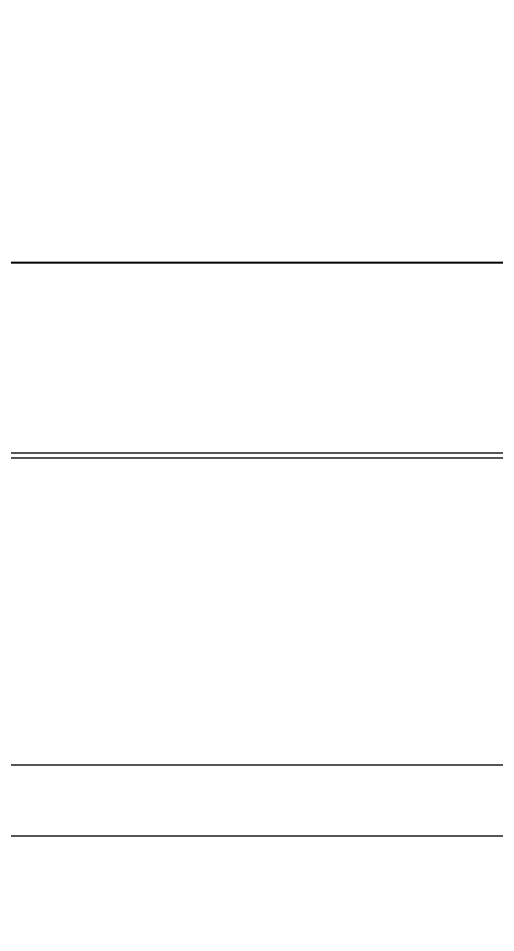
# Model space of a CAD drawing. Header units: inches. Extents: x -9 to 197, y 0 to 134.
# Drawn here: x 63.88 to 71.24, y 116.7 to 130.79 of the extents above; entities that cross this region are included whole.
import ezdxf

# ---------------------------------------------------------------- set-up
doc = ezdxf.new("R2010")
doc.units = ezdxf.units.IN
doc.layers.add('ZANO_R', color=7, linetype='Continuous', lineweight=0)
doc.layers.add('ZANO_W', color=1, linetype='Continuous', lineweight=0)
doc.styles.get("Standard").update_dxf_attribs({"font": 'arial.ttf'})
doc.dimstyles.new('amerykanie', dxfattribs={"dimtxt": 50, "dimasz": 50, "dimexe": 0.5, "dimexo": 0.5, "dimgap": 1, "dimtad": 1, "dimdec": 0, "dimzin": 0, "dimlunit": 5, "dimtxsty": 'Standard', "dimcen": 0.09, "dimclrd": 1, "dimclre": 1, "dimclrt": 1, "dimazin": 0, "dimtfac": 1, "dimtdec": 0, "dimtmove": 0, "dimatfit": 3, "dimfxl": 1, "dimtzin": 0, "dimarcsym": 1})

# ---------------------------------------------------------------- blocks, each defined once
blk = doc.blocks.new('*D383')
at = {"layer": 'ZANO_W', "color": 1, "lineweight": -2}
for p, q in [((11.08, 124.399), (11.08, 127.523)), ((109.45, 124.365), (109.45, 127.523)), ((12.08, 127.023), (108.45, 127.023))]:
    blk.add_line(p, q, dxfattribs=at)
at = {"layer": 'ZANO_W', "color": 1}
for points in [[(12.08, 127.19), (12.08, 126.856), (11.08, 127.023)], [(108.45, 126.856), (108.45, 127.19), (109.45, 127.023)]]:
    blk.add_solid(points, dxfattribs=at)
at = {"layer": 'ZANO_W', "color": 1, "insert": (60.265, 128.364), "char_height": 1.625, "attachment_point": 5}
blk.add_mtext('98 3/8', dxfattribs=at)
blk = doc.blocks.new('*D398')
at = {"layer": 'ZANO_W', "color": 1, "lineweight": -2}
blk.add_arc((156.245, 106.292), 5.938, 93.9709, 170.339, dxfattribs=at)
at = {"layer": 'ZANO_W', "color": 1}
for points in [[(155.831, 112.048), (155.836, 112.382), (156.834, 112.2)], [(150.225, 107.302), (150.557, 107.274), (150.307, 106.292)]]:
    blk.add_solid(points, dxfattribs=at)
at = {"layer": 'ZANO_W', "color": 1, "insert": (151.36, 111.687), "char_height": 1.625, "attachment_point": 5, "rotation": 42.155}
blk.add_mtext("95%%d41'", dxfattribs=at)

msp = doc.modelspace()

# ---------------------------------------------------------------- linework, layer by layer
at = {"layer": 'ZANO_R'}
for p, q in [((109.23097, 124.08774), (11.19509, 124.08774)), ((109.29301, 124.009), (11.23011, 124.009)), ((15.63975, 119.28438), (104.88336, 119.28438)), ((105.33795, 118.18197), (15.16685, 118.18197))]:
    msp.add_line(p, q, dxfattribs=at)

# ---------------------------------------------------------------- dimensions: what is measured, and where the dimension line sits
at = {"layer": 'ZANO_W'}
dim = msp.add_linear_dim(base=(109.45034, 127.02313), p1=(11.08, 123.89915), p2=(109.45034, 123.86501), dimstyle='amerykanie', override={"dimtxt": 1.625, "dimasz": 1, "dimgap": 0.5, "dimdec": 4, "dimaunit": 1, "dimadec": 1, "dimtdec": 4, "dimtmove": 1, "dimfrac": 2}, dxfattribs=at)
dim.commit()
dim.dimension.update_dxf_attribs({"geometry": '*D383', "text_midpoint": (60.26517, 128.3639)})
dim = msp.add_angular_dim_2l(base=(153.62268, 111.61897), line1=((-1.70141, 106.29167), (190.28727, 106.29167)), line2=((156.24739, 106.31761), (157.97255, 123.63182)), dimstyle='amerykanie', override={"dimtxt": 1.625, "dimasz": 1, "dimgap": 0.5, "dimdec": 4, "dimaunit": 1, "dimadec": 1, "dimtdec": 4, "dimtmove": 1, "dimfrac": 2}, dxfattribs=at)
dim.commit()
dim.dimension.update_dxf_attribs({"geometry": '*D398', "text_midpoint": (151.36035, 111.68698)})

doc.saveas('drawing.dxf')
